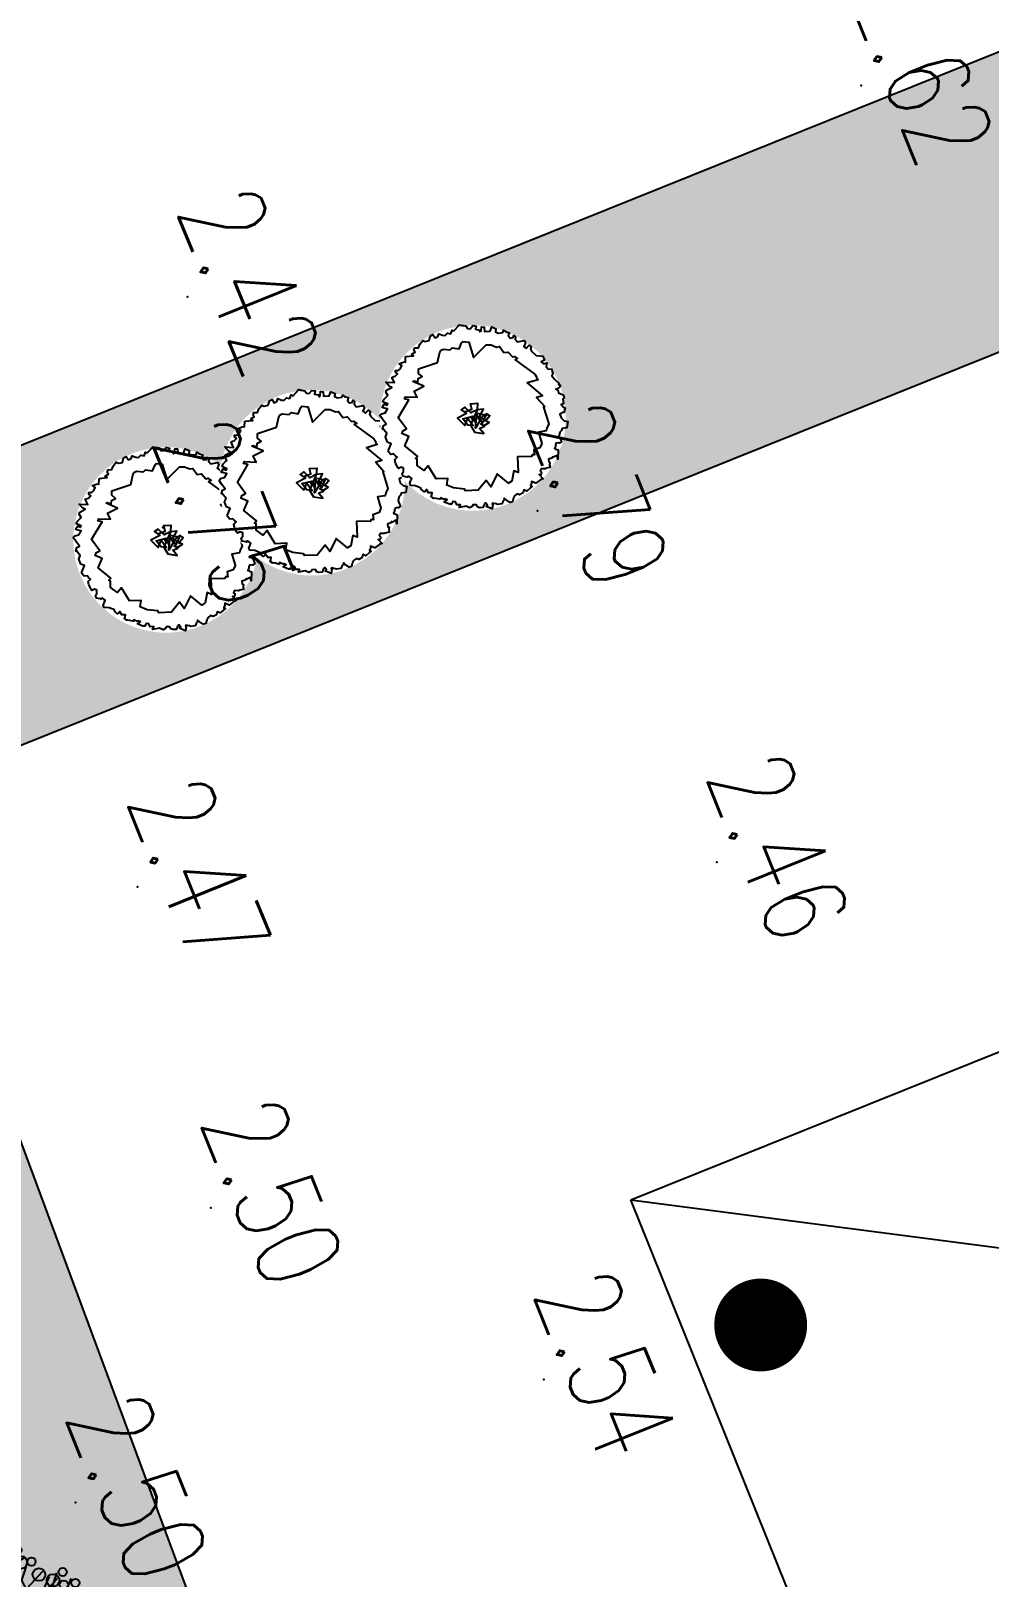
# Model space of a CAD drawing. Header units: millimetres. Extents: x 405522 to 410309, y 2303080 to 2310223.
# Drawn here: x 406883.39 to 406904.01, y 2306635.5 to 2306668.8 of the extents above; entities that cross this region are included whole.
import ezdxf
from ezdxf.enums import TextEntityAlignment as Align
from ezdxf.xclip import XClip

# ---------------------------------------------------------------- set-up
doc = ezdxf.new("R2010")
doc.units = ezdxf.units.MM
doc.header["$LTSCALE"] = 10
doc.header["$MEASUREMENT"] = 0
doc.header["$XCLIPFRAME"] = 0
doc.layers.get('0').update_dxf_attribs({"linetype": 'CONTINUOUS'})
doc.layers.get('Defpoints').update_dxf_attribs({"linetype": 'CONTINUOUS'})
for name, color, linetype in [('2CAY1', 88, 'CONTINUOUS'), ('caodo', 7, 'CONTINUOUS'), ('Cay', 86, 'CONTINUOUS'), ('CAYCO', 86, 'CONTINUOUS'), ('co', 84, 'CONTINUOUS'), ('DIM', 4, 'CONTINUOUS'), ('Hatch', 8, 'CONTINUOUS'), ('Line', 136, 'CONTINUOUS'), ('Nha xuong', 125, 'CONTINUOUS'), ('Other', 9, 'CONTINUOUS'), ('piping', 1, 'CONTINUOUS')]:
    doc.layers.add(name, color=color, linetype=linetype)
doc.layers.add('Bo-co', color=84, linetype='CONTINUOUS', lineweight=18)
doc.styles.add('1', font='VHAVAN_2.TTF')
doc.styles.add('Dien', font='simplex.shx', dxfattribs={"width": 0.75})
doc.styles.add('txt', font='romans.shx', dxfattribs={"height": 0.2})
doc.dimstyles.new('D6.7', dxfattribs={"dimscale": 6.7, "dimtxt": 1.5, "dimasz": 2, "dimexe": 1.5, "dimexo": 0.5, "dimgap": 1, "dimtad": 1, "dimdec": 0, "dimdsep": 46, "dimtxsty": 'Dien', "dimcen": 1, "dimclrd": 256, "dimclre": 256, "dimclrt": 7, "dimaunit": 1, "dimadec": 3, "dimazin": 0, "dimtfac": 1, "dimtdec": 0, "dimtmove": 1, "dimatfit": 0, "dimfxl": 1, "dimtolj": 1, "dimtzin": 0, "dimlwe": -1, "dimarcsym": 0})

# ---------------------------------------------------------------- blocks, each defined once
blk = doc.blocks.new('*D26')
at = {"layer": 'Defpoints', "color": 0, "linetype": 'Continuous'}
for p in [(406742.6619138751, 2306987.542138263), (407088.9799926709, 2306054.36399705), (407050.0361064873, 2306039.911268014)]:
    blk.add_point(p, dxfattribs=at)
at = {"layer": 'DIM'}
for p, q in [((406739.5212196925, 2306986.376574), (406694.2959683287, 2306969.592725042)), ((407085.8392984883, 2306053.198432786), (407040.6140239395, 2306036.414575225))]:
    blk.add_line(p, q, dxfattribs=at)
at = {"layer": 'DIM', "linetype": 'Continuous', "lineweight": -2}
blk.add_line((406708.380307929, 2306960.526641102), (407045.3738494347, 2306052.474044744), dxfattribs=at)
at = {"layer": 'DIM', "linetype": 'Continuous'}
for points in [[(406710.4741040507, 2306961.303683944), (406706.2865118071, 2306959.74959826), (406703.7180508765, 2306973.089417832)], [(407047.4676455563, 2306053.251087586), (407043.2800533128, 2306051.697001902), (407050.0361064873, 2306039.911268014)]]:
    blk.add_solid(points, dxfattribs=at)
at = {"layer": 'DIM', "color": 7, "linetype": 'Continuous', "insert": (406887.8695083207, 2306510.579817844), "char_height": 10.05, "attachment_point": 5, "rotation": 290.3607342621674, "style": 'Dien'}
blk.add_mtext('\\A1;995', dxfattribs=at)
blk = doc.blocks.new('43')
at = {"layer": 'CAYCO', "color": 98}
for points in [[(0.4152577759232372, 4.103467588080093), (-1.209192508365959, 4.699786217650399), (-1.678589670453221, 5.388814887963235)], [(-0.6724334561731666, 4.447537088533863), (-0.5196174655575305, 5.237299990141764), (-0.6950229774229228, 5.570834929356351)], [(1.160885003046133, 1.159845960559323), (0.7476918237516657, 3.26848663110286), (-0.3502576558385044, 5.712421581381932)], [(-0.05448034917935729, -0.04004506464116275), (2.399344519712031, 2.264940679538995), (2.316983023541979, 4.253332513850182), (1.639737725257874, 5.795530602568761)], [(2.299035311909392, 4.230775630800053), (1.650408451096155, 4.574447042774409), (1.186743053840473, 4.931823378428817), (0.3243099970277399, 5.380185560556129), (0.2882557513657957, 5.528180053224787)], [(0.8779816064052284, 2.849846046650782), (1.112463441560976, 3.690859459107742), (1.087528720963746, 4.437318940414116), (0.9072574934689328, 5.177291403990239), (0.879195949761197, 5.421299294801429)], [(1.437384042539634, 4.804750376613811), (1.381260629976168, 5.292767494684085), (1.183440912980586, 5.589486030628905)], [(0.04039989388547838, -0.01693045091815293), (-0.8572124504717067, 0.3669312722049654), (-2.639918230241165, 3.146160501986742), (-2.699185398290865, 5.039755364879966)], [(-1.870732724200934, 2.023429486667737), (-1.757097802357748, 2.458735290681943), (-1.806966004194692, 3.951654555974528), (-2.010433222865686, 4.529198053525761), (-2.161860955995508, 5.150774521986023)], [(-1.19613087864127, 4.664866386679932), (-1.859962431248277, 4.94212259654887), (-2.028938816394657, 5.120445805601776)], [(2.10199721949175, 4.653107398422435), (2.4446417898871, 5.050137332407758)], [(3.171806268859655, 4.255265205865726), (2.813783090328798, 4.951933946227655)], [(-3.273022195324302, 3.657206712290645), (-3.181801640777849, 4.055696781491861), (-3.231495926622301, 4.388502169633284)], [(-2.641337516251951, 4.156008847756311), (-3.164253150811419, 4.498950709123164)], [(-1.765264418907464, 3.522835770156235), (-2.578959053731523, 4.672894546063617), (-2.63021675136406, 4.754474138608202)], [(-0.1303663500584662, 4.338194663869217), (-0.6554501198697835, 4.138625136809424)], [(2.355659283464774, 2.856835127342492), (3.265791605226696, 4.48448015190661), (3.536420732969418, 4.713473778218031)], [(3.058951894403435, 3.94557166355662), (3.481697332113981, 4.142627346329391), (3.770739005412906, 4.244398513343185)], [(-2.170521068270318, 2.457131831673905), (-3.537530574249104, 3.530022224644199), (-4.317168510984629, 3.84220225433819)], [(-2.548378232866526, 3.645610468927771), (-3.243397076847032, 3.664423948852345), (-3.684648269787431, 4.058616686612368)], [(2.557150486623868, 3.217174108838663), (4.460633671376854, 3.930459222057834)], [(3.654325251933187, 0.9864126958418638), (3.534867673646659, 1.992045428371057), (3.879075656295754, 2.640301157720387), (4.253691620309837, 3.421387657523155), (4.492255980730988, 3.730351347709075)], [(-2.914218632271513, 3.086150901159272), (-3.350604111212306, 3.073906113859266), (-4.074466448044404, 3.21111558820121), (-4.517280890606344, 3.354081862838939)], [(-3.681953839026392, 2.115226925350726), (-3.69324851850979, 2.676875511649996), (-4.133716685231775, 3.196681114612147), (-4.332319428445771, 3.367786785122007)], [(0.9219843805767596, 2.373447459889576), (0.4287625681608915, 3.220551430946216)], [(3.485781259369105, 3.610577257350087), (4.830991777358577, 3.499317795038223)], [(3.960741336573847, 2.69155233562924), (4.479573043761775, 2.880660562543198), (4.80701399827376, 3.211276264628395), (4.822217451874167, 3.277691164752468)], [(-1.364393639960326, 1.157624162035063), (-3.406477490905672, 1.754338946426287), (-4.583725118311122, 2.873458203161135)], [(-3.862224903190508, 2.855198720470071), (-4.39313307730481, 3.102126516401768)], [(-1.763979013543576, 2.507235570577905), (-1.466696923598647, 2.758781804004684)], [(1.814030002453364, 1.802627196535468), (1.896216380293481, 2.789911438943818), (1.847678057732992, 3.136331296293065)], [(2.300514322938398, -0.2840683485846967), (2.940974567085505, 0.436360718915239), (3.773607350653037, 1.140894874697551), (4.954357967013493, 3.12174921692349)], [(-4.028807198628783, 1.197970385896042), (-4.468194476794451, 1.735550033394247), (-4.903016543481499, 1.974531041458249), (-5.071211140952073, 2.278466814430431)], [(-4.03589292592369, 2.279844909673557), (-4.288097327575088, 2.155692114727572), (-4.664450781419873, 2.283494364935905), (-5.003968365956098, 2.388915353920311)], [(-0.2260088345501572, 1.030320268357173), (-0.6537412998732179, 1.920203841058537), (-0.5998437448870391, 2.434877473395318)], [(0.0189416102366522, 0.04208512348122895), (-0.2894573170924559, 0.7192684607580304), (-0.1587337260134518, 1.360131846740842), (0.01407705433666706, 1.975423483876511), (-0.03356711007654667, 2.465359640540555)], [(1.952594236121513, 1.84528846736066), (2.839480579947121, 2.303218219196424)], [(4.27471649099607, 2.046863719588146), (4.904837757814676, 2.294440060155466), (5.283536411006935, 2.543476168764755)], [(4.859402716159821, 0.9350811154581606), (4.979466601624154, 1.215175857767463), (5.078679857775569, 1.70967932487838), (5.466152836685069, 2.180342064471915)], [(-4.505030509550124, 1.757931962609291), (-4.853322256822139, 1.641725653549656), (-5.282496821135283, 1.599881700472906)], [(-4.832340268534608, 1.648726220009848), (-5.191275026649237, 1.998372072353959)], [(-1.634842166560702, 1.535609393380582), (-1.462924434687011, 2.007385730044916)], [(-2.626703578047454, 1.526482180459425), (-4.357790561160073, 1.120889838784933), (-5.663028248818591, 0.7024861739482731)], [(-2.769262657500803, -0.7561058525461704), (-3.576744011719711, 0.008677978767082095), (-4.196527541149408, 0.2339540638495237), (-4.880427021766081, 0.8512332008685917), (-5.454600192606449, 1.275753986323252)], [(0.6739000349771231, 0.6441547013819218), (0.75383913773112, 1.150275049265474), (0.5607788553461432, 1.354013879550621), (0.5534346741624177, 1.531346687814221)], [(0.8974602132802829, -0.1058573757763952), (1.768987538525835, 0.2176580464001745), (2.041554110590369, 0.5706558704841882), (2.564605112420395, 1.257983296643943)], [(1.282140382099897, 1.215501641156152), (1.913787070661783, 1.540333694545552)], [(3.628197276033461, 1.420628881081939), (3.104900712147355, 1.508090953575447)], [(3.631298903841525, -0.1972700408659875), (5.258848940371536, 1.254382008919492), (5.899921236559749, 1.510982476640493)], [(3.905430326121859, 1.165747617837042), (4.262168390792795, 1.467602698598057)], [(-4.556895917281508, 0.5537844460923225), (-4.927600629627705, 0.400762036209926), (-5.645035079447553, 0.3827594800386578)], [(3.97784392349422, 0.07086336542852223), (4.057330971816555, 0.2688929005526006), (4.059239808935672, 0.5756399412639439), (4.08526417450048, 0.8882627075072378)], [(4.487133189220913, 0.5308332766871899), (5.264598262030631, 0.6888832366093993), (5.848327545681968, 0.6116016439627856), (5.989243625663221, 0.677286627702415)], [(-4.463070539408363, -0.6522827155422419), (-4.679687755764462, -0.6315332774538547), (-5.739969108835794, 0.2309727391693741)], [(-0.006316312705166638, 0.003837934695184231), (-2.644367439090274, -1.373949806438759), (-4.764857206027955, -3.396883882116526)], [(-0.006316312705166638, 0.003837934695184231), (2.833127376041375, -0.3407977672759444), (4.728799819131382, -3.996311329538003)], [(-1.575078567489982, -0.8121827554423362), (-3.398406559834257, -0.7542652783449739), (-5.765420723473653, -0.5275325481779873)], [(0.0113975468557328, -0.002600761130452156), (-0.4650603431509808, -6.08401388139464)], [(1.742068523773924, -0.2569009170401841), (2.152904605492949, -0.765830168267712), (2.241741636069492, -1.424853685544804), (2.155782769201323, -1.660741854226217), (2.313209882006049, -2.159757798071951), (3.340645574266091, -2.697593761375174)], [(2.560928295250051, -0.2998472226317972), (6.079667463200167, -0.05199327389709651)], [(4.60094202705659, -0.1939747966825962), (4.9468885747483, -0.4546068471390754), (5.38249226543121, -0.5679746232926846), (5.85415020189248, -0.8293368928134441)], [(-5.118817304493859, -0.6178450339939445), (-5.423062430578284, -0.786031101597473), (-5.608806919539347, -0.9253488900139928)], [(-3.866304788389243, -0.709446009946987), (-4.847218702314422, -1.408492048503831), (-5.113774240482599, -2.377235135762021)], [(-4.463070539408363, -0.6522827155422419), (-4.679687755764462, -0.6315332774538547)], [(-1.993443085579202, -1.031976619968191), (-2.867238810984418, -2.934588305419311), (-3.823559788055718, -4.372639388078824)], [(-0.03571058122906834, -0.6516785977873951), (-0.6404377768049017, -1.37240967922844), (-1.288900788407773, -2.390176088782027), (-1.284234141930938, -2.998055863194168)], [(2.08909610460978, -0.6700299258809537), (3.257166500203311, -1.177477065939456)], [(3.446182967512868, -1.207217530580238), (3.959104036795907, -1.005689795361832)], [(3.753808495122939, -1.106750901089981), (4.03859125287272, -0.8076609487179667), (4.442676842445508, -0.6836941023357213), (4.755534936673939, -0.7095704691018909)], [(-4.753584614838473, -1.344112574821338), (-5.101876524975523, -1.460318215424195), (-5.361291677458212, -1.554872512351722), (-5.45816081087105, -1.672538590384647)], [(-0.1313929375028238, -1.517264884430915), (1.207632031757385, -2.745254986686632), (2.777481929282658, -5.475917437113822)], [(2.283430183306336, -1.362868257332593), (2.426847601309419, -1.532117324182764), (2.829660431481898, -1.612649526214227), (3.016074121464044, -1.643806143663824), (3.255314753623679, -1.891805361723527), (3.297675114590675, -1.855961593100801)], [(3.271083291852847, -1.185328580904752), (4.364299783017486, -1.674963131779805), (5.764418943785131, -1.233444553334266)], [(4.341205455595627, -1.580166160129011), (5.4466660983162, -2.817197965458035)], [(-4.920823510969058, -2.074678115313873), (-5.370849030092359, -1.902112007606775)], [(-0.808206677203998, -1.635723929619417), (-1.600872851675376, -2.287055640481412), (-2.033545178361237, -2.571585485246032)], [(0.4407311799004674, -2.054080777568743), (1.568226890871301, -2.688713624374941), (2.496338071650825, -3.277853364357725), (3.091362196952105, -3.916784211527556), (3.795330683933571, -4.87408530479297)], [(2.654984803404659, -1.629680540645495), (2.623091961140744, -1.918208991643041), (2.760638350155205, -2.063364365138113)], [(3.64973947359249, -1.905802524648607), (4.07149303983897, -2.0180023831781)], [(4.77495928038843, -1.938849106198177), (4.778261420782655, -2.596511758165434), (5.011353758396581, -3.166838018922135)], [(4.935943127027713, -2.2131863811519), (5.172945314203389, -2.155448185047135), (5.661370115820318, -2.099169758846983), (5.742252932512201, -2.173532114131376)], [(-3.687684339936823, -2.370018254499882), (-4.145702398149297, -2.293466212926432), (-4.427533156936988, -2.424836545716971), (-5.101701208157465, -2.620432458817959)], [(-0.1905830723699182, -2.322914462303743), (-1.118202777230181, -3.512717809528112), (-2.43345611600671, -5.540326088434085)], [(2.770468852017075, -2.418298727599904), (2.816153112100437, -2.815545683261007), (2.833126294659451, -2.990075689507648)], [(3.838698638486676, -2.405546461930498), (3.874871479230933, -4.20434435387142), (4.063110925722867, -4.674288962734863)], [(-2.92212041770108, -2.936046515358612), (-3.344084229902364, -3.00748896622099), (-3.714790344703943, -3.160511009395123), (-4.233622051891871, -3.349619236541912), (-4.545077929040417, -3.488206806126982)], [(-3.810876451432705, -3.152564221527427), (-3.871690262807533, -3.418223823187873), (-3.902878794004209, -3.676666855579242), (-4.059779951465316, -3.934379970654845)], [(-0.2011147970333695, -2.73418759345077), (0.07254511793144047, -3.563131744973361), (0.2820811355486512, -3.834505280712619), (0.6764400381362066, -4.275799449533224), (0.6984769129194319, -4.807799005648121)], [(1.155401638359763, -2.709665754577145), (1.410444684326649, -3.31112551339902), (1.449850175529718, -3.767243784852326)], [(1.82753287977539, -2.815445286687464), (2.149530655937269, -2.665351331466809), (2.50358974118717, -2.794042840600014), (2.695755698019639, -3.141297282418236)], [(2.201650461298414, -3.098800604930148), (2.479571207077242, -3.595494060311466), (2.727085210382938, -4.225017984164879), (2.828818819369189, -4.513789733406156), (2.89137119683437, -5.157017911784351), (2.949839646462351, -5.268196001881734)], [(-3.161467804107815, -3.37062307074666), (-3.126195345656015, -3.644230126868933), (-3.06929030851461, -4.006634012563154), (-3.168503563851118, -4.501137479906902), (-3.230100239394233, -4.892410614527762)], [(2.747762087499723, -3.27931350027211), (3.220201648306102, -3.415062537416816), (3.441999143455178, -3.423739543650299)], [(3.833556051249616, -3.485126893036067), (4.194706215057522, -3.679344711592421), (4.355689898715355, -3.953681318555027), (4.53187719755806, -4.161603693151847)], [(-3.055650429334491, -4.191444239811972), (-2.865041464334354, -4.458564278436825), (-2.712048917775974, -4.82891531731002), (-2.736027935286984, -5.116957149235532)], [(-1.479866851121187, -4.089753776555881), (-1.305242963833734, -4.548901946982369), (-1.080924952868372, -5.340854837559164), (-1.150514329550788, -5.828141370089725)], [(-0.2923763487488031, -4.014491117559373), (0.4822536809369922, -5.131273122271523), (1.020932269282639, -6.104691677726805)], [(1.98226099065505, -3.862037955550477), (1.761893945047632, -5.020374320680276), (1.874860608717427, -5.896658653160557)], [(3.245135129662231, -4.161522321170196), (3.331665286095813, -4.516708969837055), (3.299694968154654, -4.9007645661477)], [(-1.733021820196882, -4.485327874077484), (-2.639940589317121, -5.124903634889051)], [(1.837547388859093, -4.567148254951462), (2.050571959698573, -4.797452257014811), (2.262813342385925, -5.153368456056342), (2.356554412050173, -5.538154271198437)], [(2.770350369391963, -4.402611643308774), (3.2940476287622, -4.619940272299573), (3.380577785195783, -4.975126920966431)], [(-1.26997050549835, -4.822509003337473), (-1.486121900263242, -5.094656592933461), (-1.635810904786922, -5.381968571571633), (-1.799922976992093, -5.610082521568984)], [(0.5036317131016403, -5.017538046231493), (0.3091141369659454, -5.378482162719592), (0.3812224646098912, -5.674470480531454), (0.3059859110508114, -5.880933387670666)], [(1.798366319620982, -4.921605353010818), (1.581433137180284, -5.319365506060421), (1.607931269565597, -5.814599191769958), (1.673610633006319, -5.955376447876915)], [(-1.051299834041856, -5.333637600531802), (-0.7934480928815901, -5.490309099201113), (-0.5884174627717584, -5.816626801388338), (-0.537941551534459, -6.023818957619369)], [(0.6782554376404732, -5.476685549132526), (1.246781267924234, -5.620382042136043), (1.414977268665098, -5.924318180652335)]]:
    blk.add_lwpolyline(points, dxfattribs=at)
for points in [[(-2.608305806992576, -1.349720096448436), (-0.2450824787374586, -0.03956551826559007, 0.6397306744920996), (-0.2506863888120279, 0.03637737454846501, -0.02814866807049381), (-0.8719359856331721, 0.3102242460008711), (-2.096549907233566, 2.266709616640583)], [(-2.096549907233566, 2.266709616640583), (-0.8288466013036668, 0.3980304705910385), (-0.101318001979962, 0.1114200169686228, 1.16279032008003), (-0.08882375108078122, 0.1660030784551054), (-0.3077001394703984, 0.6409533640835434), (-0.241298608481884, 1.056556115159765)], [(-0.2264276624191552, 1.034372901776806), (-0.2700639264658093, 0.7288086412008852), (-0.0005383242387324572, 0.1677370690740645, 0.553589737595184), (0.09108058200217783, 0.1574530166108161), (1.955903258291073, 1.860962726874277), (0.1433253970462829, 0.09218468167819083, 0.6269387266753438), (0.1641315676970407, 0.02989211375825107), (2.606764882802963, -0.2957009566016495)], [(-0.190744477789849, -2.538846815470606), (-0.05126762774307281, -0.1469655202236027, 0.7825138911028889), (-0.1210250912699848, -0.1253053320106119), (-2.586922195507213, -1.331625839462504)], [(-0.1938193819951266, -2.621948557207361), (0.06718440586701035, -0.1567620649002492, -0.4633955931716063), (0.1556846898747608, -0.09654803853482008), (2.813290741061792, -0.3123806363437325)]]:
    blk.add_lwpolyline(points, format="xyb", dxfattribs=at)
for centre, radius in [((-0.3002060856670141, 5.762411681003869), 0.1435183978680499), ((1.704661691328511, 5.816935466602445), 0.1435183978680499), ((-1.715895135654137, 5.276273531606421), 0.2154209902109817), ((-0.7855348121374846, 5.431277593364939), 0.2154209902109817), ((0.195620683953166, 5.351331149693578), 0.1435183978680499), ((0.3964474430540577, 5.289336060872301), 0.2154209902109817), ((0.6618478149175644, 5.588409626157954), 0.1435183978680499), ((1.116197944735177, 5.479037944227457), 0.2154209902109817), ((1.655880038160831, 5.453736641677096), 0.2154209902109817), ((2.489495384739712, 5.216905987588689), 0.1435183978680499), ((-3.119730909820646, 4.811821119161323), 0.2154209902109817), ((-2.666304330574349, 4.614841285394505), 0.2154209902109817), ((-2.216261943336576, 4.975252036936581), 0.2154209902109817), ((-1.064975921763107, 5.080050329677761), 0.1435183978680499), ((-0.2566798296757042, 4.879450736101717), 0.2154209902109817), ((0.7304562132339925, 4.654216744704172), 0.2154209902109817), ((1.939834240823984, 4.841370522743091), 0.2154209902109817), ((2.835415854700841, 4.863137579523027), 0.2154209902109817), ((-3.301590623566881, 4.105274929432198), 0.1435183978680499), ((-3.073368091252632, 4.372375150443986), 0.2154209902109817), ((-1.616558434208855, 4.140023450367153), 0.1435183978680499), ((-1.484322243952192, 4.472900440683588), 0.2154209902109817), ((-0.7935741320252419, 4.139636516338214), 0.2154209902109817), ((0.2996288109570742, 4.453701741760597), 0.1435183978680499), ((0.635965414927341, 4.33145142160356), 0.1435183978680499), ((1.337343313731253, 4.356362205697224), 0.1435183978680499), ((1.615628240164369, 4.085168729070574), 0.1435183978680499), ((1.985453556058928, 4.087402392411605), 0.1435183978680499), ((2.595840786816552, 4.356345161097124), 0.2154209902109817), ((2.742620704928413, 4.610496538691223), 0.1435183978680499), ((3.859614310786128, 4.266051015350968), 0.2154209902109817), ((-4.157825957983732, 3.980346572119743), 0.1435183978680499), ((-4.107479470665567, 3.586524775018916), 0.1435183978680499), ((-3.559045093366876, 3.716687661595643), 0.2154209902109817), ((-2.359691500430927, 3.650627347175032), 0.2154209902109817), ((-2.373910554219037, 3.829732090700418), 0.1435183978680499), ((-1.390965979080647, 3.6334645121824), 0.1435183978680499), ((0.211726154666394, 3.870769491186365), 0.1435183978680499), ((1.345149194588885, 3.576909458031878), 0.2154209902109817), ((1.841220695292577, 3.57860979042016), 0.1435183978680499), ((2.532017676159739, 3.738435222301632), 0.2154209902109817), ((3.065381524153054, 3.790360510116443), 0.2154209902109817), ((3.456297127529979, 3.888749423436821), 0.1435183978680499), ((-4.539705965667963, 3.555507411714643), 0.1435183978680499), ((-4.263390775769949, 3.222674606367946), 0.2154209902109817), ((-1.711603604489937, 3.376686154631898), 0.1435183978680499), ((-1.518863179488108, 2.995680351974443), 0.2154209902109817), ((-1.224707068991847, 3.265591811854392), 0.1435183978680499), ((-0.320076767122373, 3.537024033954367), 0.1435183978680499), ((-0.2404255935689434, 3.167280142195523), 0.1435183978680499), ((0.350988854886964, 3.415387268876657), 0.2154209902109817), ((1.720049400697462, 3.214994829846546), 0.1435183978680499), ((1.981698321178555, 3.171263948781416), 0.1435183978680499), ((3.762439372949302, 3.100096047157422), 0.2154209902109817), ((4.108807613374665, 3.288760404102504), 0.1435183978680499), ((4.630826293490827, 3.419197825249285), 0.2154209902109817), ((-4.469154471764341, 2.742652754765004), 0.2154209902109817), ((-3.605126103619114, 2.849118906771764), 0.1435183978680499), ((-3.330151178990491, 2.482767981709912), 0.2154209902109817), ((-2.876902245217934, 2.81203870754689), 0.1435183978680499), ((-2.282239514868706, 2.881481369724497), 0.2154209902109817), ((-0.5152501238044351, 2.702811968047172), 0.2154209902109817), ((0.008046439499594271, 2.615349895786494), 0.2154209902109817), ((2.130742243723944, 2.704771939665079), 0.1435183978680499), ((2.863248587120324, 2.522791531635448), 0.2154209902109817), ((3.176121938973665, 2.77231540507637), 0.2154209902109817), ((4.308249669149518, 2.682145116617903), 0.2154209902109817), ((-3.805802300805226, 2.080294208833948), 0.2154209902109817), ((-2.309103599982336, 2.159136132802814), 0.1435183978680499), ((-1.430917921359651, 2.193141846684739), 0.2154209902109817), ((-1.115729623939842, 2.39881726144813), 0.1435183978680499), ((0.2070212644757703, 2.140760384267196), 0.1435183978680499), ((0.5567624650429934, 2.244750322308391), 0.1435183978680499), ((2.964443071978167, 2.218741905409843), 0.1435183978680499), ((3.338543380377814, 2.360927030676976), 0.1435183978680499), ((3.968220316572115, 1.978333939798176), 0.1435183978680499), ((5.488862958154641, 2.195179273607209), 0.2154209902109817), ((-4.170309395296499, 1.636694764718413), 0.1435183978680499), ((-2.376284650992602, 1.744246534537524), 0.1435183978680499), ((-2.018575418042019, 1.870195804862306), 0.1435183978680499), ((0.4614391876384616, 1.905287334462628), 0.1435183978680499), ((0.7208312575239688, 1.750087102875113), 0.2154209902109817), ((2.095873626647517, 1.404407428577542), 0.2154209902109817), ((2.334906992036849, 1.656998559134081), 0.1435183978680499), ((2.78198885335587, 1.919057854451239), 0.1435183978680499), ((2.86749182920903, 1.595834208652377), 0.1435183978680499), ((4.360976335476153, 1.526335164438933), 0.2154209902109817), ((5.155945313395932, 1.64835461624898), 0.2154209902109817), ((-5.145905195968226, 1.2522767346818), 0.2154209902109817), ((-4.413072615396231, 0.8934411269146949), 0.2154209902109817), ((-3.676372776390053, 1.060337853617966), 0.1435183978680499), ((-3.285936471656896, 0.9257439812645316), 0.1435183978680499), ((-2.086692742072046, 1.14133110572584), 0.1435183978680499), ((2.701554644037969, 0.9787703247275203), 0.2154209902109817), ((2.679989965632558, 1.335208253702149), 0.1435183978680499), ((3.013451062492095, 1.388404911849648), 0.1435183978680499), ((3.735628589522094, 1.360152705805376), 0.1435183978680499), ((4.080790236126631, 0.9986535357311368), 0.2154209902109817), ((5.407483493094333, 1.103836775524542), 0.1435183978680499), ((-5.43852335982956, 0.3928507927339524), 0.2154209902109817), ((-5.030988679267466, 0.4597549894824624), 0.1435183978680499), ((2.328306436538696e-10, -1.396983861923218e-09), 0.06378724803568858), ((5.408898553345352, 0.3639990093652159), 0.1435183978680499), ((5.800340511952527, -0.702373712323606), 0.2154209902109817), ((-5.455692790681496, -1.008488765684888), 0.2154209902109817), ((-3.655323719023727, -0.8923054109327495), 0.2154209902109817), ((5.020922651980072, -0.7631477697286755), 0.2154209902109817), ((5.322409680578858, -0.958771318430081), 0.1435183978680499), ((5.093315851176158, -1.626933357445523), 0.2154209902109817), ((5.84441281738691, -1.766372447134927), 0.2154209902109817), ((-4.804152429336682, -2.211092315847054), 0.2154209902109817), ((-1.931581329554319, -2.227770771598443), 0.2154209902109817), ((4.152038042317145, -2.178666812367737), 0.2154209902109817), ((5.555369233246893, -2.051735877292231), 0.2154209902109817), ((3.523625179193914, -2.690004726639017), 0.2154209902109817), ((4.78332890290767, -2.562239895574749), 0.2154209902109817), ((-4.771571184275672, -3.002402859041467), 0.2154209902109817), ((4.97322042286396, -3.192638814682141), 0.2154209902109817), ((-2.100619621342048, -3.594458483159542), 0.2154209902109817), ((3.017899306025356, -3.852120399242267), 0.2154209902109817), ((0.8236577999778092, -4.198728268500417), 0.1435183978680499), ((1.394582812907174, -4.279969063354656), 0.1435183978680499), ((-3.623498589266092, -4.483368769055232), 0.2154209902109817), ((-2.723894918337464, -4.88923810957931), 0.1435183978680499), ((3.266842091456056, -4.579611895605922), 0.2154209902109817), ((-1.765517340158112, -5.411520462017506), 0.2154209902109817), ((-0.0521181826479733, -5.637212567729875), 0.1435183978680499)]:
    blk.add_circle(centre, radius, dxfattribs=at)
at = {"layer": 'CAYCO', "color": 50}
for centre, radius in [((3.618445214349777, 4.777280911803246), 0.1435183978680499), ((4.413745150901377, 3.92456643935293), 0.1435183978680499), ((4.990411475184374, 2.973754997830838), 0.2154209902109817), ((5.212524232687429, 2.593576147453859), 0.2154209902109817), ((-5.313788982457481, 2.014178956625983), 0.1435183978680499), ((-4.895375498686917, 2.137274113949388), 0.2154209902109817), ((-4.919533894397318, 2.493080165004358), 0.1435183978680499), ((5.805500391870737, 1.484178739832714), 0.2154209902109817), ((-5.600480577675626, 1.408341964008287), 0.1435183978680499), ((5.876968637341633, 0.7492746263742447), 0.2154209902109817), ((-5.669895454426296, -0.1292354559991509), 0.2154209902109817), ((-4.446638285997324, 0.1325041691306978), 0.1435183978680499), ((4.853788178763352, 0.2848400550428778), 0.1435183978680499), ((5.780091011198238, 0.1166567550972104), 0.2154209902109817), ((5.94754255854059, -0.1291450974531472), 0.2154209902109817), ((-4.730827149003744, -0.1836101512890309), 0.1435183978680499), ((-4.241322948480956, -0.3364131336566061), 0.2154209902109817), ((4.064986942568794, -1.232612006599084), 0.2154209902109817), ((5.839747447520494, -1.158492361893877), 0.2154209902109817), ((-3.872190736699849, -1.386578856734559), 0.1435183978680499), ((5.654503542580642, -1.307647966081277), 0.1435183978680499), ((-5.443651835434139, -1.940539841307327), 0.2154209902109817), ((2.761298931902274, -2.126359249697998), 0.1435183978680499), ((3.279162085615098, -1.949957637581974), 0.2154209902109817), ((-5.087018150836229, -2.670410893158987), 0.2154209902109817), ((-2.214173613348976, -2.833982998272404), 0.2154209902109817), ((5.542951443465427, -2.821013490203768), 0.2154209902109817), ((-3.847984186024405, -3.339483506511897), 0.2154209902109817), ((-1.345949350856245, -3.159835371654481), 0.2154209902109817), ((2.725976281799376, -3.242572455201298), 0.2154209902109817), ((-4.565371811855584, -3.469714856008068), 0.1435183978680499), ((1.631938175763935, -3.90317042847164), 0.2154209902109817), ((3.650980841484852, -3.535462389932945), 0.1435183978680499), ((-4.388994027744047, -4.02352352743037), 0.1435183978680499), ((-4.090276653296314, -4.25829839380458), 0.2154209902109817), ((-2.787594134919345, -4.012589633697644), 0.2154209902109817), ((-1.11705560493283, -4.393754363525659), 0.2154209902109817), ((4.262857617810369, -4.102985494071618), 0.2154209902109817), ((4.776142966700718, -3.977939517702907), 0.2154209902109817), ((-3.181753851473331, -4.896753738401458), 0.2154209902109817), ((0.7357551426393911, -4.781660519307479), 0.1435183978680499), ((1.096843184437603, -4.795786433620378), 0.1435183978680499), ((4.06359699787572, -4.473865040577948), 0.2154209902109817), ((4.532413883018307, -4.508837166940793), 0.1435183978680499), ((-2.656042813905515, -5.225113859632984), 0.1435183978680499), ((0.8961442997679114, -5.12543921591714), 0.1435183978680499), ((2.493015998741612, -5.377147890627384), 0.2154209902109817), ((3.163091036491096, -5.210458208341151), 0.1435183978680499), ((3.877539615612477, -5.114014938939363), 0.1435183978680499), ((-2.318060834426433, -5.48625743878074), 0.1435183978680499), ((-1.193683731253259, -5.845402702922001), 0.2154209902109817), ((-0.7354013933800161, -5.518809525063261), 0.2154209902109817), ((0.162636244436726, -5.924728020094335), 0.2154209902109817), ((1.591958601260558, -5.694750381400809), 0.2154209902109817), ((0.9712448708014563, -6.152497760718688), 0.1435183978680499), ((1.850194732192904, -6.093588010640815), 0.1435183978680499)]:
    blk.add_circle(centre, radius, dxfattribs=at)
blk = doc.blocks.new('cayduongpho1')
blk.add_wipeout([(-1.6495222243486942, 1.1285817911168756), (-1.747308805320129, 0.9703142030271552), (-1.8530318560676768, 0.748940709693307), (-1.9140756040081872, 0.5753590039858052), (-1.961613823061559, 0.3833209032007483), (-1.9903329413555577, 0.18339462330984801), (-1.9979466283453777, -0.05974798654626268), (-1.9890991824301187, -0.1976035187131382), (-1.9568230060138172, -0.4083622845859862), (-1.9002397089935852, -0.6208204385667928), (-1.833662948406114, -0.7964906227729092), (-1.7402750543530001, -0.9841885548656841), (-1.6376855353979203, -1.1470077268214833), (-1.5286933895630745, -1.288868098526303), (-1.397134712885701, -1.4305928684626834), (-1.2043647798487382, -1.5964836396539077), (-1.0021762425475438, -1.7307660607017423), (-0.742882199682381, -1.857097897982893), (-0.4836386226880702, -1.941005546240437), (-0.23668467732647194, -1.9864621627158), (0.011176118393371922, -2.000632491918924), (0.25130825232750964, -1.9849548247862288), (0.49946350087175395, -1.9375915978602452), (0.6831339041770396, -1.8808008769148992), (0.910350468576343, -1.7820640868616304), (1.1381245112947118, -1.646062517709415), (1.3351155686306144, -1.4908308134173405), (1.5238153832453991, -1.297415844317999), (1.7128041910041636, -1.0352315454587302), (1.8256960034014893, -0.819890220805926), (1.9199777158694133, -0.5647641269634969), (1.9781742416612265, -0.30313853184882555), (2.0007731318321844, -0.041010195141896855), (1.9867956464536474, 0.2387825682977862), (1.9528926439916345, 0.43617060200044566), (1.9056548026305156, 0.6100607223248806), (1.8270194911368929, 0.8156213400153938), (1.755557303479474, 0.9596347681017061), (1.6611720239513088, 1.114881564153646), (1.5355429628783552, 1.2822030403084312), (1.3756296665329888, 1.452232347495615), (1.1573538065955102, 1.6312931184999941), (1.0115946295997786, 1.725338704563459), (0.7500946149644929, 1.8538309452640593), (0.487046585831118, 1.9394285865970033), (0.2004123514588436, 1.989394430790627), (-0.06451819052901898, 1.9982631657842438), (-0.4188807921823303, 1.9547321863283011), (-0.7225471539394804, 1.8638045507359982), (-0.9899182860672123, 1.736502185733448), (-1.242190198776289, 1.5658768899400597), (-1.3928353650915273, 1.4334695942113171), (-1.4974491392234546, 1.3237706797644417)]).dxf.layer = '2CAY1'
at = {"layer": '2CAY1'}
for points in [[(-1.84622540383134, 0.6568533102981746), (-1.694374742684886, 0.7393169952556491), (-1.735701188677922, 0.7393169954884797), (-1.735701188677922, 0.7724754705559462), (-1.694374742684886, 0.8220690153539181), (-1.735701188561507, 0.8552274904213846), (-1.735701188445091, 0.9048210354521871), (-1.666983959032223, 0.9379795100539923), (-1.666983959032223, 1.020731529919431), (-1.639352905098349, 1.119918619981036), (-1.584090797463432, 1.119918619748205), (-1.515133297536522, 1.169512165011838), (-1.529068959644064, 1.268987589515746), (-1.487742513651028, 1.318581134546548), (-1.418785013956949, 1.268987589748576), (-1.377218298031949, 1.318581134313717), (-1.377218298381194, 1.384609749773517), (-1.294565406627953, 1.384609749773517), (-1.239543568808585, 1.401333154179156), (-1.211912514991127, 1.467361769638956), (-1.142955015180632, 1.484085174044594), (-1.142955015180632, 1.566837194142863), (-1.101628569653258, 1.566837194142863), (-1.046366461901926, 1.732052899198607), (-0.9084514623973519, 1.765211374266073), (-0.8534296246943995, 1.732052899198607), (-0.7981675169430673, 1.748776303837076), (-0.7707767330575734, 1.831528324168175), (-0.701819233247079, 1.847963393898681), (-0.6878835713723674, 1.781934778904542), (-0.6052306797355413, 1.798369848867878), (-0.5775996258016676, 1.765211374033242), (-0.5639042340917513, 1.798369848867878), (-0.5915352879092097, 1.881121868966147), (-0.5362731800414622, 1.897556938929483), (-0.4949467341648415, 1.814804919064045), (-0.3846627889433876, 1.864398464094847), (-0.3846627885941416, 1.963873888598755), (-0.2880742351990193, 1.963873888831586), (-0.2743788433726877, 1.897556939162314), (-0.2054213436786085, 1.897556938929483), (-0.1227684520417824, 1.947150483960286), (-0.1227684519253671, 1.996744028991088), (-0.06750634429045022, 1.980308959027752), (0.01514654757920653, 1.996744028758258), (0.01514654734637588, 1.930715413764119), (0.07040865533053875, 1.897556938929483), (0.1254304928006604, 1.930715413531289), (0.1254304929170758, 1.980308958794922), (0.1667569385608658, 1.963873888598755), (0.1806926005519927, 1.914280343800783), (0.2496501004789025, 1.881121868966147), (0.3736294376431033, 1.963873888831586), (0.4149558832868934, 1.93071541399695), (0.414955883519724, 1.847963393898681), (0.4839133832138032, 1.831528323702514), (0.5115444369148463, 1.914280343567953), (0.5668065447825938, 1.897556939162314), (0.5668065447825938, 1.847963393898681), (0.6081329904263839, 1.814804919296876), (0.732112328056246, 1.765211374033242), (0.870027327677235, 1.814804919296876), (0.9389848272548988, 1.748776303837076), (0.883722719270736, 1.682459354400635), (0.9526802189648151, 1.666024283971637), (1.007942326832563, 1.715617829235271), (1.02163771877531, 1.666024284437299), (1.021637718542479, 1.632865809137002), (1.076899826526642, 1.599707334535196), (1.159552718163468, 1.632865809137002), (1.187183771980926, 1.583272263873369), (1.21481482568197, 1.550113789504394), (1.21481482568197, 1.516955314436927), (1.2148148259148, 1.500520244473591), (1.297467717435211, 1.450926699209958), (1.407751663122326, 1.417768224375322), (1.421447054832242, 1.401333154411986), (1.421447054599412, 1.384609749773517), (1.463013770757243, 1.384609749773517), (1.463013770757243, 1.335016204509884), (1.449078108766116, 1.301857729908079), (1.407751663122326, 1.268987589515746), (1.463013770873658, 1.252264184644446), (1.490404554409906, 1.219394044717774), (1.600688500097021, 1.219394044484943), (1.642255215789191, 1.169512165011838), (1.642255215789191, 1.153077094582841), (1.642255215789191, 1.153077094582841), (1.628319553798065, 1.136642024386674), (1.683581661898643, 1.037166600115597), (1.642255215905607, 1.004296459723264), (1.642255215905607, 1.004296459723264), (1.642255215905607, 1.004296459723264), (1.710972445551306, 0.9711379848886281), (1.752539161359891, 0.9711379848886281), (1.752539161359891, 0.9215444398578256), (1.766234553186223, 0.8719508950598538), (1.752539161359891, 0.8719508948270231), (1.697277053724974, 0.8056339451577514), (1.752539161709137, 0.7393169952556491), (1.835192052880302, 0.7064468553289771), (1.917844944517128, 0.7228819255251437), (1.945475998334587, 0.5905363606289029), (1.862823106814176, 0.5409428153652698), (1.862823106697761, 0.4913492703344673), (1.848887444823049, 0.4581907957326621), (1.848887444939464, 0.4417557255364954), (1.862823107047006, 0.3590037054382265), (1.917844944517128, 0.3094101606402546), (1.959171390510164, 0.2762516855727881), (1.931780606741086, 0.2266581405419856), (1.917844944866374, 0.2266581407748163), (1.862823106814176, 0.1934996659401804), (1.876518498873338, 0.1770645955111831), (1.862823106814176, 0.1603411908727139), (1.876518498873338, 0.1271827160380781), (1.876518498756923, 0.07758917124010623), (1.904149552807212, 0.07758917124010623), (1.917844944633543, 0.07758917077444494), (1.95917139062658, 0.07758917124010623), (2.028128889854997, -0.1043499386869371), (1.986802444327623, -0.03803298878483474), (1.93178060639184, -0.1043499384541065), (1.904149552574381, -0.1043499389197677), (1.904149552807212, -0.1375084137544036), (1.848887444939464, -0.1871019585523754), (1.876518498640507, -0.2366955035831779), (1.904149552574381, -0.2366955035831779), (1.917844944517128, -0.2862890483811498), (1.945475998567417, -0.3194475236814469), (1.945475998567417, -0.3358825936447829), (1.876518498756923, -0.3854761386755854), (1.876518498756923, -0.3854761386755854), (1.862823106930591, -0.4021995433140546), (1.779929945245385, -0.4353580181486905), (1.779929945478216, -0.4849515634123236), (1.821256391005591, -0.5013866336084902), (1.821256391122006, -0.5509801786392927), (1.821256391005591, -0.5677035830449313), (1.821256391005591, -0.5677035830449313), (1.793865606887266, -0.5677035828121006), (1.904149552807212, -0.6172971280757338), (1.862823106697761, -0.6504556031432003), (1.793865607469343, -0.7660777631681412), (1.697277053608559, -0.7660777631681412), (1.710972445551306, -0.7992362382356077), (1.710972445667721, -0.8655531874392182), (1.752539161127061, -0.8655531874392182), (1.724908107658848, -0.8984233280643821), (1.724908107658848, -0.8984233280643821), (1.724908107426018, -0.9151467327028513), (1.683581661782227, -0.9978987525682896), (1.614624161738902, -0.9978987525682896), (1.62831955391448, -1.063927367562428), (1.573297716211528, -1.130244317697361), (1.518035608576611, -1.13024431746453), (1.476709162350744, -1.196272932458669), (1.476709162350744, -1.196272932458669), (1.476709162583575, -1.245866477722302), (1.476709162583575, -1.245866477722302), (1.490404554642737, -1.32861849758774), (1.449078108649701, -1.361776972189546), (1.421447055065073, -1.361776972422376), (1.338794163195416, -1.345341901993379), (1.297467717435211, -1.32861849758774), (1.297467717435211, -1.32861849758774), (1.311163109261543, -1.361776972189546), (1.297467717435211, -1.411370517220348), (1.297467717435211, -1.460964062251151), (1.297467717435211, -1.460964062251151), (1.2148148259148, -1.510557607281953), (1.187183771980926, -1.510557607281953), (1.104530880460516, -1.527281011920422), (1.10453088011127, -1.543716082116589), (1.118226272403263, -1.543716082116589), (1.145857326104306, -1.642903172178194), (1.049268772592768, -1.642903172178194), (1.007942326716147, -1.642903172411025), (1.021637718658894, -1.610033031785861), (0.9666158813051879, -1.576874556951225), (0.9526802189648151, -1.626468102214858), (0.9526802187319845, -1.692785051651299), (0.9526802187319845, -1.692785051651299), (0.8837227193871513, -1.725655192043632), (0.8423962736269459, -1.725655192276463), (0.8010698277503252, -1.692785051651299), (0.732112328056246, -1.725655192276463), (0.732112328056246, -1.725655192276463), (0.7321123278234154, -1.758813666878268), (0.6907858822960407, -1.808407211909071), (0.6081329906592146, -1.808407211909071), (0.4839133832138032, -1.891159231774509), (0.4839133832138032, -1.82513061678037), (0.414955883519724, -1.858000756939873), (0.359934045933187, -1.808407211909071), (0.3046719380654395, -1.82513061654754), (0.3046719378326088, -1.858000756707042), (0.3046719380654395, -1.89115923200734), (0.2772811544127762, -1.891159231774509), (0.2909765461226925, -1.891159231541678), (0.2633454923052341, -1.907882636645809), (0.2083236546022817, -1.907882636180148), (0.1393661547917873, -1.907882636412978), (0.1806926004355773, -1.841565686743706), (0.1254304929170758, -1.841565686743706), (0.1117351008579135, -1.858000756939873), (0.04277760104741901, -1.858000756707042), (0.02908220910467207, -1.858000756939873), (0.04277760116383433, -1.874724161578342), (0.02908220933750272, -1.891159231308848), (-0.05381095234770328, -1.907882636645809), (-0.1227684521581978, -1.924317706609145), (-0.1088327900506556, -1.924317706609145), (-0.1777902899775654, -1.907882636180148), (-0.1640948978019878, -1.874724161345512), (-0.1777902897447348, -1.825130616314709), (-0.2467477894388139, -1.858000756939873), (-0.3157052893657237, -1.808407211909071), (-0.3294006811920553, -1.858000756939873), (-0.3433363430667669, -1.874724161811173), (-0.3570317348930985, -1.874724162044004), (-0.3983581806533039, -1.858000756939873), (-0.4122938428772613, -1.858000756707042), (-0.4396846265299246, -1.82513061654754), (-0.4396846265299246, -1.82513061654754), (-0.5639042337425053, -1.82513061654754), (-0.6604927877197042, -1.858000756939873), (-0.7018192335963249, -1.825130616314709), (-0.7018192334799096, -1.775248737074435), (-0.7018192334799096, -1.775248737074435), (-0.7018192335963249, -1.709220121847466), (-0.7707767328247428, -1.69278505188413), (-0.798167516826652, -1.709220122080296), (-0.798167516826652, -1.725655192043632), (-0.798167516826652, -1.725655192043632), (-0.8121031788177788, -1.725655192043632), (-0.8947560702217743, -1.742378596914932), (-0.936082516098395, -1.692785051651299), (-0.9223871242720634, -1.642903172178194), (-0.9500181784387678, -1.576874556718394), (-1.005040016025305, -1.576874556718394), (-1.04636646178551, -1.626468101982027), (-1.073997515602969, -1.610033031785861), (-1.156650407472625, -1.543716082116589), (-1.198217122931965, -1.47768746712245), (-1.170586069114506, -1.411370517453179), (-1.225607907050289, -1.394935447024181), (-1.26693435292691, -1.378212042385712), (-1.322196460561827, -1.411370517220348), (-1.391153960372321, -1.378212042385712), (-1.404849352315068, -1.345341901993379), (-1.404849352315068, -1.1962729326915), (-1.487742513883859, -1.1962729326915), (-1.57039540540427, -1.113520912826061), (-1.57039540540427, -1.030768892960623), (-1.694374742917717, -0.9647402777336538), (-1.694374742684886, -0.9811753479298204), (-1.708310404792428, -0.8984233278315514), (-1.666983958799392, -0.8488297830335796), (-1.777267904486507, -0.7828011678066105), (-1.859920795890503, -0.7329192883335054), (-1.846225404180586, -0.6833257430698723), (-1.777267904253677, -0.6337321980390698), (-1.763332242611796, -0.5345451079774648), (-1.859920796006918, -0.5509801784064621), (-1.87361618783325, -0.5509801784064621), (-1.887551849707961, -0.5509801784064621), (-1.87361618783325, -0.4682281585410237), (-1.859920796006918, -0.4682281585410237), (-1.804658688255586, -0.4682281583081931), (-1.80465868813917, -0.4353580179158598), (-1.818594350246713, -0.4353580181486905), (-1.914942633593455, -0.4353580183815211), (-1.914942633826286, -0.3690410682465881), (-1.887551849940792, -0.3030124532524496), (-1.87361618783325, -0.2698539786506444), (-1.942573687527329, -0.2202604331541806), (-1.942573687643744, -0.1703785539139062), (-1.859920796006918, -0.07119146385230124), (-1.914942633826286, -0.07119146385230124), (-2.025466849212535, -0.0215979190543294), (-1.846225403947756, 0.04443069617263973), (-1.942573687760159, 0.1271827158052474), (-1.914942633826286, 0.1603411911055446), (-1.887551849707961, 0.1770645957440138), (-1.873616187716834, 0.2266581405419856), (-1.859920796239749, 0.2430932109709829), (-1.914942633593455, 0.2595282811671495), (-1.928878295817412, 0.2926867557689548), (-1.887551849940792, 0.3094101606402546), (-1.87361618783325, 0.3258452308364213), (-1.859920795890503, 0.3422803007997572), (-1.846225404180586, 0.3754387756343931), (-1.846225403947756, 0.4417557253036648), (-1.914942633826286, 0.4581907957326621), (-1.914942633826286, 0.4581907957326621), (-1.846225404064171, 0.5245077454019338), (-1.818594350479543, 0.5409428155981004), (-1.804658688255586, 0.5409428155981004), (-1.804658688255586, 0.5409428155981004)], [(-1.485511093400419, 0.5192284972872585), (-1.163078145706095, 0.803273135330528), (-1.203810756793246, 1.032401845324785), (-1.200329216895625, 1.034905733773485), (-1.204945541569032, 1.067857943009585), (-1.162582812248729, 1.118401217041537), (-1.022400087676942, 1.16100852494128), (-0.9987719672499225, 1.217471520649269), (-0.8498701653443277, 1.253582822391763), (-0.8498701655771583, 1.395567661384121), (-0.838202623068355, 1.430449813604355), (-0.7119777337647974, 1.468647956615314), (-0.4920141682960093, 1.204682043055072), (-0.3448706405470148, 1.56093727122061), (-0.248059825389646, 1.604472089326009), (-0.1242389986291528, 1.604472089326009), (-0.06750634429045022, 1.638512924313545), (0.07073771057184786, 1.555563463596627), (0.1504621244966984, 1.603608750039712), (0.2733074082061648, 1.544538130052388), (0.3129309797659516, 1.57098552538082), (0.3933535551186651, 1.551817912841216), (0.3559643253684044, 1.506949199130759), (0.8634192863246426, 1.38600429915823), (0.9217299779411405, 1.351016607368365), (0.9217299781739712, 1.334581537405029), (0.9773970823734999, 1.301180055830628), (0.7878067331621423, 1.150384088046849), (1.198745753150433, 1.026025827275589), (1.094558401964605, 0.9431575152557343), (1.334065339295194, 0.827587011968717), (1.315771784633398, 0.8056339456234127), (1.555889379233122, 0.5174823149573058), (1.555802594637498, 0.5172758200205863), (1.55580259533599, 0.4172501140274107), (1.565982123021968, 0.3568025755230337), (1.419032639823854, 0.2682446332182735), (1.581863299245015, 0.07284070900641382), (1.583433649037033, 0.06903867097571492), (1.583433649037033, -0.03152589057572186), (1.478947189636528, -0.125294552417472), (1.531249927124009, -0.2191700227558613), (1.486845094477758, -0.2369326043408364), (1.486845094710588, -0.2746187327429652), (1.211394136073068, -0.397627811646089), (1.348195387516171, -0.6886456219945103), (1.354873346630484, -0.7048139024991542), (1.254510746221058, -0.7048139024991542), (1.300319514819421, -0.9256684428546578), (1.256406377768144, -0.9958298986312002), (0.9519347045570612, -0.9069155093748122), (0.9332693839678541, -1.214586776448414), (0.7884976521600038, -1.127341238316149), (0.7145463756751269, -1.39051538426429), (0.46567368414253, -1.509146139957011), (0.4333230908960104, -1.47998716076836), (0.2069873071741313, -1.548480837140232), (0.04986704257316887, -1.548480836907402), (0.01166487322188914, -1.410143720218912), (-0.2163667518179864, -1.518840114120394), (-0.4862040834268555, -1.324775800574571), (-0.5210631040390581, -1.451006756396964), (-0.7031373429344967, -1.407611870206892), (-0.7549533143173903, -1.283789707347751), (-0.7999224652303383, -1.283789707347751), (-0.7748808482429013, -1.22368763317354), (-1.111764502245933, -1.123060196172446), (-1.111764502478763, -0.9031880828551948), (-1.27731055545155, -0.9031880828551948), (-1.277310555567965, -0.8548006601631641), (-1.28641409962438, -0.8499523168429732), (-1.222554026520811, -0.7733174317982048), (-1.479317416669801, -0.6195894256234169), (-1.417327066417783, -0.1783730352763087), (-1.511573837837204, -0.1944096384104341), (-1.511573837837204, -0.1446295958012342), (-1.276920471107587, -0.05818844446912408), (-1.388046198291704, 0.03725568880327046), (-1.234187066322193, 0.2218933857511729), (-1.496081408928148, 0.2218933859840035), (-1.474445051397197, 0.2478579634334892), (-1.388194781378843, 0.2478579629678279), (-1.414144863490947, 0.320220832945779), (-1.350358751020394, 0.3967669645790011), (-1.452540539437905, 0.4272887527476996)]]:
    blk.add_lwpolyline(points, close=True, dxfattribs=at)
blk.add_lwpolyline([(-0.2191546391695738, 0.04840888222679496), (-0.09493503160774708, 0.1643193766940385), (-0.1638925313018262, 0.2635064669884741), (-0.02621780196204782, 0.3298234166577458), (0.01534891361370683, 0.197477851761505), (-0.0812396394321695, 0.08156735682860017), (-0.2467856931034476, 0.1478843067307025), (-0.3018075306899846, 0.06513228639960289), (-0.1638925315346569, 0.03197381203062832), (-0.3018075306899846, -0.1335302277002484), (-0.09493503160774708, -0.2162822475656867), (-0.09493503160774708, -0.05077820760197937), (0.07037075166590512, -0.1499652976635844), (-0.03991319378837943, -0.1831237727310508), (-0.1915235852357, -0.1003717530984432), (-0.01228213985450566, 0.03197381226345897), (0.08430641354061663, -0.06721327779814601), (0.07037075189873576, 0.08156735682860017), (0.1669593050610274, -0.001184663036838174), (0.139328251243569, -0.1831237727310508), (0.07037075166590512, 0.03197381203062832), (0.0566753598395735, 0.1311609018594027), (0.2359168049879372, 0.1643193766940385), (0.2359168048715219, -0.01761973300017416), (0.125632859300822, 0.08156735706143081), (0.139328251243569, 0.2635064669884741), (0.01534891361370683, 0.197477851761505), (0.01534891373012215, -0.1666887025348842), (0.1530236429534853, -0.2658757923636585), (0.3462007503258064, -0.2162822475656867), (0.2219811428803951, -0.149965297896415), (0.3048743044491857, -0.06721327803097665), (0.2082857510540634, -0.05077820783481002), (0.2909386428073049, -0.05077820783481002), (0.3598961422685534, 0.0484088824596256), (0.2772432507481426, 0.04840888199396431), (0.1669593051774427, 0.08156735706143081), (0.2359168047551066, 0.197477851761505), (0.3185696963919327, 0.1807544471230358), (0.2772432509809732, 0.03197381179779768)], dxfattribs=at)
at = {"layer": '2CAY1', "const_width": 0.04814129088297766}
blk.add_lwpolyline([(-0.02266220818273723, -0.00118466280400753, 1), (0.0254887118935585, -0.00118466280400753, 1)], format="xyb", close=True, dxfattribs=at)
blk = doc.blocks.new('kh_truc_thep')
at = {"color": 6}
blk.add_circle((0, -3), 3.000000000001425, dxfattribs=at)
at = {"color": 7, "style": '1', "width": 0.8}
blk.add_attdef('KH_TRUC', text='', height=3.000000000001425, dxfattribs=at).set_placement((0, -3), align=Align.MIDDLE)
blk = doc.blocks.new('20')
at = {"layer": 'caodo', "color": 8, "linetype": 'Continuous'}
for p in [(-706.2999999999884, -640.8699999996461, 0.3000000000000003), (-720.7999999999884, -645.4199999999255, 0.1000000000000001), (-713.2699999999604, -650.0299999997951, 0.4700000000000002), (-721.3299999999581, -650.3899999996647, 0.4300000000000002), (-709.4099999999744, -657.6000000000931, 0.1400000000000001), (-721.8800000000047, -658.1299999998882, 0.1500000000000004), (-720.2999999999884, -665.0400000000373, 0.1800000000000002), (-713.1300000000047, -668.7399999997579, 0.2200000000000002), (-723.2099999999627, -671.3899999996647, 0.1800000000000002)]:
    blk.add_point(p, dxfattribs=at)
at = {"layer": 'caodo', "color": 8, "linetype": 'Continuous', "style": 'txt', "width": 0.75}
for s, p in [('2.62', (-705.7999999999884, -640.8699999996461, 0.3000000000000003)), ('2.42', (-720.2999999999884, -645.4199999999255, 0.1000000000000001)), ('2.79', (-712.7699999999604, -650.0299999997951, 0.4700000000000002)), ('2.75', (-720.8299999999581, -650.3899999996647, 0.4300000000000002)), ('2.46', (-708.9099999999744, -657.6000000000931, 0.1400000000000001)), ('2.47', (-721.3800000000047, -658.1299999998882, 0.1500000000000004)), ('2.50', (-719.7999999999884, -665.0400000000373, 0.1800000000000002)), ('2.54', (-712.6300000000047, -668.7399999997579, 0.2200000000000002)), ('2.50', (-722.7099999999627, -671.3899999996647, 0.1800000000000002))]:
    blk.add_text(s, height=1.8, rotation=292, dxfattribs=at).set_placement(p, align=Align.CENTER)

msp = doc.modelspace()

# ---------------------------------------------------------------- hatches: boundary and pattern name
at = {"layer": 'co', "linetype": 'Continuous'}
h = msp.add_hatch(dxfattribs=at)
h.set_pattern_fill('GRASS', color=86, scale=0.9999999999999998, angle=-9.651807925231505e-08, style=0)
h.set_pattern_definition([(21.91894370438083, (407717.7514153625, 2306586.616748105), (0.3920329744667653, 0.91995116522732), [0.1874999999999999, -1.226713563]), (336.9189437043809, (407717.7514153625, 2306586.616748105), (0.3920329745701908, 0.9199511654700196), [0.1874999999999999, -0.8124999999999997]), (66.91894370438082, (407717.7514153625, 2306586.616748105), (-0.9199511654700196, 0.3920329745701908), [0.1874999999999999, -0.8124999999999997])])
h.paths.add_polyline_path([(406932.6968020615, 2306520.263678576, -0.4222016726026619), (406928.7643565051, 2306522.003028329), (406906.6656975736, 2306581.54940578, -0.4062703191020343), (406908.3583759264, 2306585.376333317), (406946.4852884253, 2306600.717898928), (406949.3782565118, 2306593.528284526), (406954.9445338011, 2306595.768051732), (406946.9188304231, 2306615.713557824), (406941.3525531333, 2306613.473790619), (406944.2455212194, 2306606.284176217), (406906.42144308, 2306591.064465561, -0.4222016726280897), (406902.4889975227, 2306592.803815314), (406881.425377076, 2306649.561209395, -0.4062703190853384), (406883.1180554279, 2306653.388136932), (406919.4149020365, 2306667.993317822), (406922.2832039147, 2306660.865003966), (406927.8494812045, 2306663.104771171), (406919.8731102421, 2306682.927676173), (406914.3068329524, 2306680.687908967), (406917.1751348306, 2306673.559595112), (406881.1811225823, 2306659.076269176, -0.4222016726516405), (406877.248677025, 2306660.815618929), (406855.1500180959, 2306720.361996373, -0.4062703191111162), (406856.8426964483, 2306724.188923909), (406885.6681537385, 2306735.787755688, -0.4142135623565292), (406893.4741982333, 2306732.461245603), (406894.7312675774, 2306729.337172475), (406900.2975448672, 2306731.57693968), (406897.9205919206, 2306737.484151454, 0.4142135623467938), (406878.4054806833, 2306745.800426664), (406842.3184017576, 2306731.27965242), (406838.8208640385, 2306729.872307821), (406918.700252532, 2306514.631725478)])

# ---------------------------------------------------------------- linework, layer by layer
at = {"layer": 'Hatch', "linetype": 'Continuous'}
msp.add_lwpolyline([(406896.3026080811, 2306643.619997738), (406909.5132395112, 2306648.935711905), (406923.8790775979, 2306613.233680864), (406910.6684461678, 2306607.917966699)], close=True, dxfattribs=at)
at = {"layer": 'Nha xuong'}
msp.add_line((406896.3026080811, 2306643.619997738), (406904.4011019328, 2306642.567003294), dxfattribs=at)
at = {"layer": 'Other', "color": 152, "linetype": 'Continuous'}
for p, q in [((406881.1811225823, 2306659.076269176), (406917.1751348315, 2306673.559595112)), ((406883.1180554279, 2306653.388136932), (406919.414902037, 2306667.993317822)), ((406881.425377076, 2306649.561209395), (406902.4889975227, 2306592.803815314))]:
    msp.add_line(p, q, dxfattribs=at)
at = {"layer": 'piping', "const_width": 0.9999737638342024}
msp.add_lwpolyline([(406898.7015495132, 2306641.230380656, -1), (406899.493928086, 2306640.620393992, -1)], format="xyb", close=True, dxfattribs=at)

# ---------------------------------------------------------------- block references
at = {"layer": 'Cay', "extrusion": (-0.003739011946236354, 0.008031896464061924, 0.9999607534442823), "xscale": 0.6299834711569431, "yscale": 0.6299834711211734, "zscale": 0.6299834712193653, "rotation": 271.1546224722211}
msp.add_blockref('43', (406879.044487086, 2306570.517138247, 17005.29938284803), dxfattribs=at)
at = {"layer": 'Line', "color": 1, "extrusion": (0.01828819611342885, 0.00735883245498159, 0.9998056758529711)}
ref = msp.add_blockref('kh_truc_thep', (1987982.591085166, -1238306.838698942, 24415.74367087518), dxfattribs=dict(at, xscale=2.999999999939281, yscale=2.999999999203175, rotation=90.00000001206222))
ref.add_attrib('KH_TRUC', '7C', dxfattribs={"layer": '0', "color": 7, "extrusion": (0.006097118530146555, 0.002453367923603044, 0.9999784028325117), "height": 9.37338065280074, "rotation": 291.9610149949045, "style": '1', "oblique": 359.9999853142, "width": 0.800138208027694}).set_placement((406902.5273153349, 2306615.398241536, 8139.987249060131), align=Align.MIDDLE)

# ---------------------------------------------------------------- dimensions: what is measured, and where the dimension line sits
at = {"layer": 'DIM', "linetype": 'Continuous'}
dim = msp.add_linear_dim(base=(407050.0361064873, 2306039.911268014), p1=(406742.6619138751, 2306987.542138263), p2=(407088.9799926708, 2306054.36399705), angle=290.3607342621675, dimstyle='D6.7', dxfattribs=at)
dim.commit()
dim.dimension.update_dxf_attribs({"geometry": '*D26', "text_midpoint": (406887.8695083208, 2306510.579817844)})

# ---------------------------------------------------------------- next in the draw order: block references
at = {"layer": 'Bo-co', "linetype": 'Continuous', "rotation": 337.0974693772125}
msp.add_blockref('cayduongpho1', (406886.2979310518, 2306657.835081068), dxfattribs=at)

# ---------------------------------------------------------------- next in the draw order: block references
msp.add_blockref('cayduongpho1', (406889.4345605121, 2306659.066969531), dxfattribs=at)

# ---------------------------------------------------------------- next in the draw order: block references
msp.add_blockref('cayduongpho1', (406892.8993945452, 2306660.461154771), dxfattribs=at)

# ---------------------------------------------------------------- next in the draw order: block references
at = {"layer": 'caodo', "linetype": 'Continuous'}
ref = msp.add_blockref('20', (407607.5599999998, 2307308.49, 2.32), dxfattribs=at)
XClip(ref).set_block_clipping_path([(-1349.6056714252336, -661.9058657553978), (-160.24326352693606, -789.0626177703962), (-158.36999999999534, -682.7400000002235), (-152.55370127764763, -565.1435954412445), (-154.45678520214278, -515.7710593813099), (-164.5656294519431, -479.7079773764126), (-169.84830490715103, -457.46881066821516), (-166.82796598720597, -442.01621566619724), (-126.78273369179806, -389.4443280850537), (-106.05188721581362, -361.8542004311457), (-63.77944376063533, -462.4105278351344), (-33.466447652434, -538.7088304474019), (-26.830958046135493, -536.6440252331086), (-14.194728780596051, -530.2900720490143), (2.873561021173373, -522.7809317391366), (21.779086004185956, -516.4300709003583), (33.49636997265043, -516.3916891841218), (41.83233972010203, -526.5245847343467), (49.38700186560163, -538.8965703272261), (57.58147363178432, -547.8425059784204), (240.7905528639676, -478.5933098080568), (312.71683337684954, -453.523366919253), (469.9752955258009, -835.1642690971494), (381.01757410995197, -875.9365015272051), (340.05356005806243, -891.0018749474548), (281.9833174137748, -920.0360526661389), (270.2997928529512, -925.8934261840768), (259.64971878379583, -926.485182072036), (238.13632499426603, -935.887616972439), (231.39031789585715, -941.3565830942243), (234.28019038640196, -952.6351198460907), (233.34951378498226, -963.7375780143775), (228.57153214595746, -974.9643217222765), (217.37020478205523, -983.9257580563426), (203.91382668475853, -988.0474594873376), (188.67127670557238, -983.9718116582371), (177.38840578240342, -980.8930276110768), (171.5204358987976, -984.3872820092365), (-73.64572811854305, -1086.5773775354028), (-160.72326044749934, -789.4035990480334), (-175.86631778383162, -787.8968891631812), (-1242.6150691517978, -731.501864743419), (-1048.6445017770166, -1275.3187000523321), (-581.3011768160504, -1893.6633556210436), (45.25815080979373, -1711.1176481554285), (672.5305126870517, -1468.653420693241), (1174.462400796474, -665.2848953921348), (720.1397881704615, 463.7992460099049), (-44.86505850660615, 588.3045099438168), (-757.8349164568353, 52.953614375554025)])

doc.saveas('drawing.dxf')
